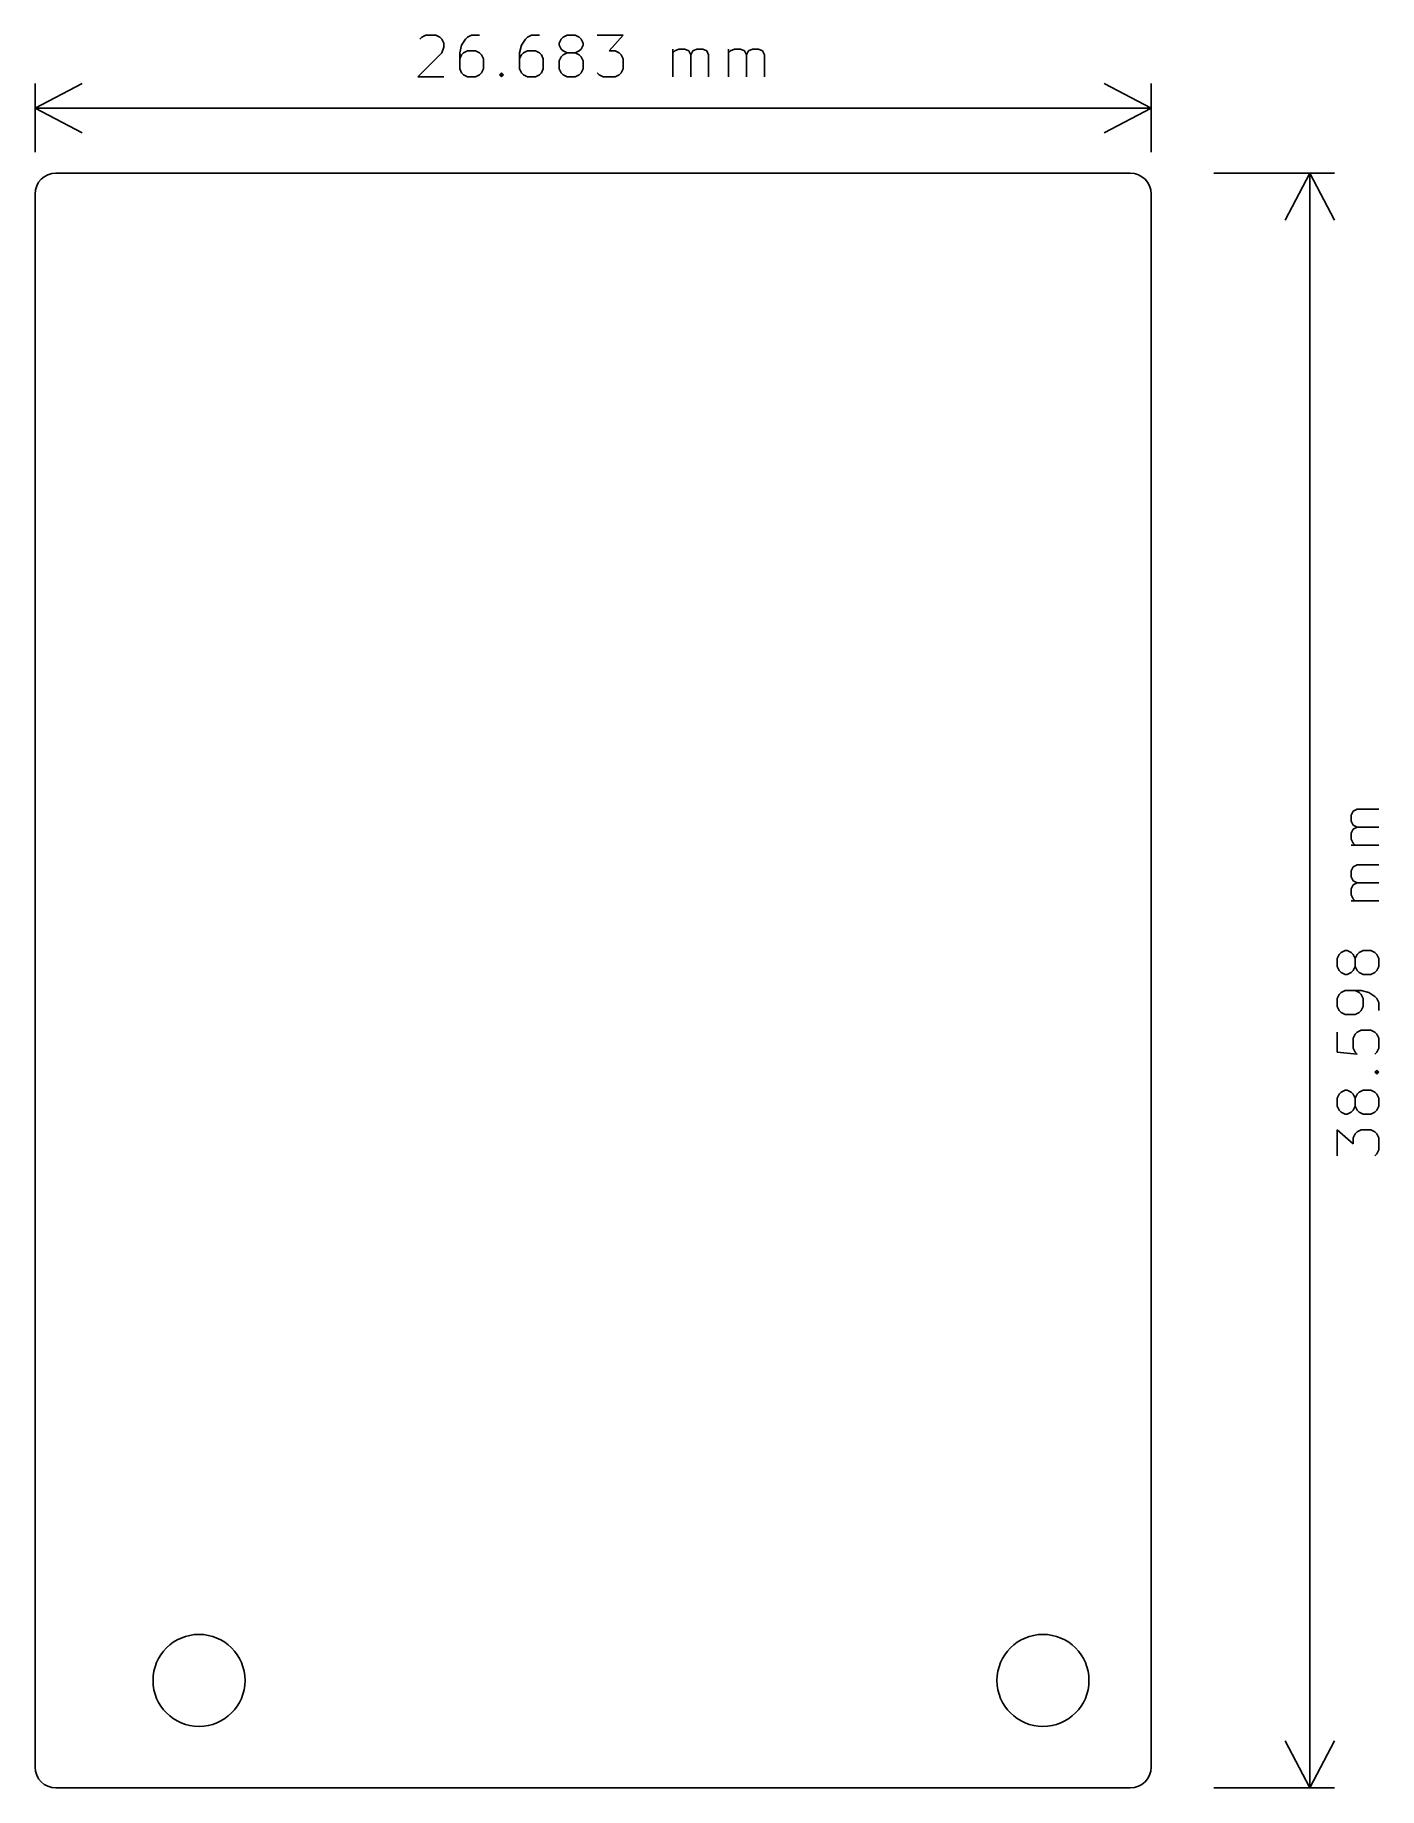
# Model space of a CAD drawing. Extents: x -30.3 to 1.8, y -53.7 to -11.8.
import ezdxf

# ---------------------------------------------------------------- set-up
doc = ezdxf.new("R2010")
doc.units = 0
doc.layers.add('BLACK', color=7, linetype='CONTINUOUS')

msp = doc.modelspace()

# ---------------------------------------------------------------- linework, layer by layer
at = {"layer": 'BLACK', "linetype": 'CONTINUOUS'}
for p, q in [((-21.1164, -11.8576), (-21.0687, -11.81)), ((-21.0687, -11.81), (-20.9735, -11.7624)), ((-20.9735, -11.7624), (-20.7354, -11.7624)), ((-20.7354, -11.7624), (-20.6402, -11.81)), ((-20.6402, -11.81), (-20.5925, -11.8576)), ((-20.5925, -11.8576), (-20.5449, -11.9529)), ((-20.5449, -12.0481), (-20.5925, -12.191)), ((-20.5449, -11.9529), (-20.5449, -12.0481)), ((-20.1164, -12.0005), (-20.164, -12.191)), ((-20.0211, -11.8576), (-20.1164, -12.0005)), ((-19.9735, -12.1433), (-20.0687, -12.191)), ((-19.9735, -11.81), (-20.0211, -11.8576)), ((-19.8783, -11.7624), (-19.9735, -11.81)), ((-19.783, -12.1433), (-19.9735, -12.1433)), ((-19.6878, -11.7624), (-19.8783, -11.7624)), ((-19.6878, -12.191), (-19.783, -12.1433)), ((-18.6878, -12.0005), (-18.7354, -12.191)), ((-18.5925, -11.8576), (-18.6878, -12.0005)), ((-18.5449, -12.1433), (-18.6402, -12.191)), ((-18.5449, -11.81), (-18.5925, -11.8576)), ((-18.4497, -11.7624), (-18.5449, -11.81)), ((-18.3545, -12.1433), (-18.5449, -12.1433)), ((-18.2592, -11.7624), (-18.4497, -11.7624)), ((-18.2592, -12.191), (-18.3545, -12.1433)), ((-17.783, -11.9529), (-17.7354, -11.8576)), ((-17.783, -12.0005), (-17.783, -11.9529)), ((-17.7354, -12.0957), (-17.783, -12.0005)), ((-17.7354, -11.8576), (-17.6878, -11.81)), ((-17.6878, -12.1433), (-17.7354, -12.0957)), ((-17.6878, -11.81), (-17.5925, -11.7624)), ((-17.5925, -12.191), (-17.6878, -12.1433)), ((-17.5925, -11.7624), (-17.4021, -11.7624)), ((-17.4021, -11.7624), (-17.3068, -11.81)), ((-17.3068, -12.1433), (-17.4021, -12.191)), ((-17.3068, -11.81), (-17.2592, -11.8576)), ((-17.2592, -12.0957), (-17.3068, -12.1433)), ((-17.2592, -11.8576), (-17.2116, -11.9529)), ((-17.2116, -12.0005), (-17.2592, -12.0957)), ((-17.2116, -11.9529), (-17.2116, -12.0005)), ((-16.8783, -11.7624), (-16.2592, -11.7624)), ((-16.2592, -11.7624), (-16.5925, -12.1433)), ((-16.5925, -12.1433), (-16.4497, -12.1433)), ((-16.4497, -12.1433), (-16.3545, -12.191)), ((-15.0687, -12.7624), (-15.0687, -12.0957)), ((-15.0687, -12.191), (-15.0211, -12.1433)), ((-15.0211, -12.1433), (-14.9259, -12.0957)), ((-14.9259, -12.0957), (-14.783, -12.0957)), ((-14.783, -12.0957), (-14.6878, -12.1433)), ((-14.6878, -12.1433), (-14.6402, -12.2386)), ((-14.6402, -12.2386), (-14.5925, -12.1433)), ((-14.5925, -12.1433), (-14.4973, -12.0957)), ((-14.4973, -12.0957), (-14.3545, -12.0957)), ((-14.3545, -12.0957), (-14.2592, -12.1433)), ((-14.2592, -12.1433), (-14.2116, -12.2386)), ((-13.7354, -12.7624), (-13.7354, -12.0957)), ((-13.7354, -12.191), (-13.6878, -12.1433)), ((-13.6878, -12.1433), (-13.5925, -12.0957)), ((-13.5925, -12.0957), (-13.4497, -12.0957)), ((-13.4497, -12.0957), (-13.3545, -12.1433)), ((-13.3545, -12.1433), (-13.3068, -12.2386)), ((-13.3068, -12.2386), (-13.2592, -12.1433)), ((-13.2592, -12.1433), (-13.164, -12.0957)), ((-13.164, -12.0957), (-13.0211, -12.0957)), ((-13.0211, -12.0957), (-12.9259, -12.1433)), ((-12.9259, -12.1433), (-12.8783, -12.2386)), ((-20.5925, -12.191), (-21.164, -12.7624)), ((-20.164, -12.191), (-20.164, -12.5719)), ((-20.1164, -12.2386), (-20.164, -12.3338)), ((-20.0687, -12.191), (-20.1164, -12.2386)), ((-19.6402, -12.2386), (-19.6878, -12.191)), ((-19.5925, -12.3338), (-19.6402, -12.2386)), ((-19.5925, -12.5719), (-19.5925, -12.3338)), ((-18.7354, -12.191), (-18.7354, -12.5719)), ((-18.6878, -12.2386), (-18.7354, -12.3338)), ((-18.6402, -12.191), (-18.6878, -12.2386)), ((-18.2116, -12.2386), (-18.2592, -12.191)), ((-18.164, -12.3338), (-18.2116, -12.2386)), ((-18.164, -12.5719), (-18.164, -12.3338)), ((-17.7354, -12.2862), (-17.783, -12.3814)), ((-17.783, -12.3814), (-17.783, -12.5719)), ((-17.6878, -12.2386), (-17.7354, -12.2862)), ((-17.5925, -12.191), (-17.6878, -12.2386)), ((-17.4021, -12.191), (-17.5925, -12.191)), ((-17.3068, -12.2386), (-17.4021, -12.191)), ((-17.2592, -12.2862), (-17.3068, -12.2386)), ((-17.2116, -12.3814), (-17.2592, -12.2862)), ((-17.2116, -12.5719), (-17.2116, -12.3814)), ((-16.3545, -12.191), (-16.3068, -12.2386)), ((-16.3068, -12.2386), (-16.2592, -12.3338)), ((-16.2592, -12.3338), (-16.2592, -12.5719)), ((-14.6402, -12.2386), (-14.6402, -12.7624)), ((-14.2116, -12.2386), (-14.2116, -12.7624)), ((-13.3068, -12.2386), (-13.3068, -12.7624)), ((-12.8783, -12.2386), (-12.8783, -12.7624)), ((-30.315, -14.562), (-30.315, -12.9236)), ((-30.315, -13.51), (-29.1885, -12.9236)), ((-21.164, -12.7624), (-20.5449, -12.7624)), ((-20.164, -12.5719), (-20.1164, -12.6671)), ((-20.1164, -12.6671), (-20.0687, -12.7148)), ((-20.0687, -12.7148), (-19.9735, -12.7624)), ((-19.9735, -12.7624), (-19.783, -12.7624)), ((-19.783, -12.7624), (-19.6878, -12.7148)), ((-19.6878, -12.7148), (-19.6402, -12.6671)), ((-19.6402, -12.6671), (-19.5925, -12.5719)), ((-19.2116, -12.7148), (-19.164, -12.6671)), ((-19.164, -12.7624), (-19.2116, -12.7148)), ((-19.164, -12.6671), (-19.1164, -12.7148)), ((-19.164, -12.6671), (-19.164, -12.7624)), ((-19.1164, -12.7148), (-19.164, -12.7624)), ((-18.7354, -12.5719), (-18.6878, -12.6671)), ((-18.6878, -12.6671), (-18.6402, -12.7148)), ((-18.6402, -12.7148), (-18.5449, -12.7624)), ((-18.5449, -12.7624), (-18.3545, -12.7624)), ((-18.3545, -12.7624), (-18.2592, -12.7148)), ((-18.2592, -12.7148), (-18.2116, -12.6671)), ((-18.2116, -12.6671), (-18.164, -12.5719)), ((-17.783, -12.5719), (-17.7354, -12.6671)), ((-17.7354, -12.6671), (-17.6878, -12.7148)), ((-17.6878, -12.7148), (-17.5925, -12.7624)), ((-17.5925, -12.7624), (-17.4021, -12.7624)), ((-17.4021, -12.7624), (-17.3068, -12.7148)), ((-17.3068, -12.7148), (-17.2592, -12.6671)), ((-17.2592, -12.6671), (-17.2116, -12.5719)), ((-16.8306, -12.7148), (-16.8783, -12.6671)), ((-16.7354, -12.7624), (-16.8306, -12.7148)), ((-16.4497, -12.7624), (-16.7354, -12.7624)), ((-16.3545, -12.7148), (-16.4497, -12.7624)), ((-16.3068, -12.6671), (-16.3545, -12.7148)), ((-16.2592, -12.5719), (-16.3068, -12.6671)), ((-3.632, -13.51), (-4.7585, -12.9236)), ((-3.632, -14.562), (-3.632, -12.9236)), ((-3.632, -13.51), (-30.315, -13.51)), ((-30.315, -13.51), (-29.1885, -14.0964)), ((-3.632, -13.51), (-4.7585, -14.0964)), ((-29.815, -15.062), (-4.132, -15.062)), ((-2.132, -15.062), (0.74642, -15.062)), ((0.16, -15.062), (-0.42642, -16.1885)), ((0.16, -53.66), (0.16, -15.062)), ((0.16, -15.062), (0.74642, -16.1885)), ((-30.315, -15.562), (-30.315, -53.16)), ((-3.632, -15.562), (-3.632, -53.16)), ((1.14571, -30.4086), (1.19333, -30.3134)), ((1.14571, -30.5515), (1.14571, -30.4086)), ((1.19333, -30.6467), (1.14571, -30.5515)), ((1.19333, -30.3134), (1.28857, -30.2658)), ((1.28857, -30.2658), (1.81238, -30.2658)), ((1.14571, -30.8372), (1.19333, -30.742)), ((1.14571, -30.98), (1.14571, -30.8372)), ((1.19333, -31.0753), (1.14571, -30.98)), ((1.28857, -30.6943), (1.19333, -30.6467)), ((1.19333, -30.742), (1.28857, -30.6943)), ((1.28857, -30.6943), (1.81238, -30.6943)), ((1.81238, -31.1229), (1.14571, -31.1229)), ((1.24095, -31.1229), (1.19333, -31.0753)), ((1.14571, -31.742), (1.19333, -31.6467)), ((1.14571, -31.8848), (1.14571, -31.742)), ((1.19333, -31.6467), (1.28857, -31.5991)), ((1.28857, -31.5991), (1.81238, -31.5991)), ((1.19333, -31.98), (1.14571, -31.8848)), ((1.14571, -32.1705), (1.19333, -32.0753)), ((1.14571, -32.3134), (1.14571, -32.1705)), ((1.28857, -32.0277), (1.19333, -31.98)), ((1.19333, -32.0753), (1.28857, -32.0277)), ((1.28857, -32.0277), (1.81238, -32.0277)), ((1.19333, -32.4086), (1.14571, -32.3134)), ((1.81238, -32.4562), (1.14571, -32.4562)), ((1.24095, -32.4562), (1.19333, -32.4086)), ((0.81238, -33.8372), (0.86, -33.742)), ((0.81238, -34.0277), (0.81238, -33.8372)), ((0.86, -33.742), (0.90762, -33.6943)), ((0.90762, -33.6943), (1.00286, -33.6467)), ((1.00286, -33.6467), (1.05048, -33.6467)), ((1.05048, -33.6467), (1.14571, -33.6943)), ((1.14571, -33.6943), (1.19333, -33.742)), ((1.19333, -33.742), (1.24095, -33.8372)), ((1.28857, -33.742), (1.24095, -33.8372)), ((1.24095, -33.8372), (1.24095, -34.0277)), ((1.33619, -33.6943), (1.28857, -33.742)), ((1.43143, -33.6467), (1.33619, -33.6943)), ((1.6219, -33.6467), (1.43143, -33.6467)), ((1.71714, -33.6943), (1.6219, -33.6467)), ((1.76476, -33.742), (1.71714, -33.6943)), ((1.81238, -33.8372), (1.76476, -33.742)), ((1.81238, -34.0277), (1.81238, -33.8372)), ((0.86, -34.1229), (0.81238, -34.0277)), ((0.90762, -34.1705), (0.86, -34.1229)), ((1.00286, -34.2181), (0.90762, -34.1705)), ((1.05048, -34.2181), (1.00286, -34.2181)), ((1.14571, -34.1705), (1.05048, -34.2181)), ((1.19333, -34.1229), (1.14571, -34.1705)), ((1.24095, -34.0277), (1.19333, -34.1229)), ((1.24095, -34.0277), (1.28857, -34.1229)), ((1.28857, -34.1229), (1.33619, -34.1705)), ((1.33619, -34.1705), (1.43143, -34.2181)), ((1.43143, -34.2181), (1.6219, -34.2181)), ((1.6219, -34.2181), (1.71714, -34.1705)), ((1.71714, -34.1705), (1.76476, -34.1229)), ((1.76476, -34.1229), (1.81238, -34.0277)), ((0.86, -34.6943), (0.81238, -34.7896)), ((0.90762, -34.6467), (0.86, -34.6943)), ((1.00286, -34.5991), (0.90762, -34.6467)), ((1.38381, -34.5991), (1.00286, -34.5991)), ((1.33619, -34.6467), (1.24095, -34.5991)), ((1.38381, -34.6943), (1.33619, -34.6467)), ((1.57428, -34.6467), (1.38381, -34.5991)), ((1.43143, -34.7896), (1.38381, -34.6943)), ((1.71714, -34.742), (1.57428, -34.6467)), ((1.76476, -34.7896), (1.71714, -34.742)), ((0.81238, -34.7896), (0.81238, -34.98)), ((0.81238, -34.98), (0.86, -35.0753)), ((0.86, -35.0753), (0.90762, -35.1229)), ((0.90762, -35.1229), (1.00286, -35.1705)), ((1.00286, -35.1705), (1.24095, -35.1705)), ((1.24095, -35.1705), (1.33619, -35.1229)), ((1.33619, -35.1229), (1.38381, -35.0753)), ((1.38381, -35.0753), (1.43143, -34.98)), ((1.43143, -34.98), (1.43143, -34.7896)), ((1.81238, -34.8848), (1.76476, -34.7896)), ((1.81238, -35.0753), (1.81238, -34.8848)), ((0.81238, -35.5991), (0.81238, -36.0753)), ((1.24095, -35.6467), (1.28857, -35.5991)), ((1.28857, -35.5991), (1.38381, -35.5515)), ((1.38381, -35.5515), (1.6219, -35.5515)), ((1.6219, -35.5515), (1.71714, -35.5991)), ((1.71714, -35.5991), (1.76476, -35.6467)), ((1.19333, -35.742), (1.24095, -35.6467)), ((1.19333, -35.98), (1.19333, -35.742)), ((1.24095, -36.0753), (1.19333, -35.98)), ((1.76476, -35.6467), (1.81238, -35.742)), ((1.81238, -35.98), (1.76476, -36.0753)), ((1.81238, -35.742), (1.81238, -35.98)), ((0.81238, -36.0753), (1.28857, -36.1229)), ((1.28857, -36.1229), (1.24095, -36.0753)), ((1.76476, -36.0753), (1.71714, -36.1229)), ((1.71714, -36.5515), (1.76476, -36.5039)), ((1.76476, -36.5991), (1.71714, -36.5515)), ((1.71714, -36.5515), (1.81238, -36.5515)), ((1.76476, -36.5039), (1.81238, -36.5515)), ((1.81238, -36.5515), (1.76476, -36.5991)), ((0.81238, -37.1705), (0.86, -37.0753)), ((0.81238, -37.361), (0.81238, -37.1705)), ((0.86, -37.0753), (0.90762, -37.0277)), ((0.90762, -37.0277), (1.00286, -36.98)), ((1.00286, -36.98), (1.05048, -36.98)), ((1.05048, -36.98), (1.14571, -37.0277)), ((1.14571, -37.0277), (1.19333, -37.0753)), ((1.19333, -37.0753), (1.24095, -37.1705)), ((1.28857, -37.0753), (1.24095, -37.1705)), ((1.24095, -37.1705), (1.24095, -37.361)), ((1.33619, -37.0277), (1.28857, -37.0753)), ((1.43143, -36.98), (1.33619, -37.0277)), ((1.6219, -36.98), (1.43143, -36.98)), ((1.71714, -37.0277), (1.6219, -36.98)), ((1.76476, -37.0753), (1.71714, -37.0277)), ((1.81238, -37.1705), (1.76476, -37.0753)), ((1.81238, -37.361), (1.81238, -37.1705)), ((0.86, -37.4562), (0.81238, -37.361)), ((0.90762, -37.5039), (0.86, -37.4562)), ((1.00286, -37.5515), (0.90762, -37.5039)), ((1.05048, -37.5515), (1.00286, -37.5515)), ((1.14571, -37.5039), (1.05048, -37.5515)), ((1.19333, -37.4562), (1.14571, -37.5039)), ((1.24095, -37.361), (1.19333, -37.4562)), ((1.24095, -37.361), (1.28857, -37.4562)), ((1.28857, -37.4562), (1.33619, -37.5039)), ((1.33619, -37.5039), (1.43143, -37.5515)), ((1.43143, -37.5515), (1.6219, -37.5515)), ((1.6219, -37.5515), (1.71714, -37.5039)), ((1.71714, -37.5039), (1.76476, -37.4562)), ((1.76476, -37.4562), (1.81238, -37.361)), ((0.81238, -38.5515), (0.81238, -37.9324)), ((0.81238, -37.9324), (1.19333, -38.2658)), ((1.19333, -38.1229), (1.24095, -38.0277)), ((1.19333, -38.2658), (1.19333, -38.1229)), ((1.24095, -38.0277), (1.28857, -37.98)), ((1.28857, -37.98), (1.38381, -37.9324)), ((1.38381, -37.9324), (1.6219, -37.9324)), ((1.6219, -37.9324), (1.71714, -37.98)), ((1.71714, -37.98), (1.76476, -38.0277)), ((1.76476, -38.0277), (1.81238, -38.1229)), ((1.81238, -38.1229), (1.81238, -38.4086)), ((1.76476, -38.5039), (1.71714, -38.5515)), ((1.81238, -38.4086), (1.76476, -38.5039)), ((0.16, -53.66), (-0.42642, -52.5335)), ((0.16, -53.66), (0.74642, -52.5335)), ((-4.132, -53.66), (-29.815, -53.66)), ((-2.132, -53.66), (0.74642, -53.66))]:
    msp.add_line(p, q, dxfattribs=at)
at = {"layer": 'BLACK'}
for centre in [(-26.395, -51.09), (-6.22, -51.09)]:
    msp.add_circle(centre, 1.1, dxfattribs=at)
for centre, start, end in [((-29.815, -15.562), 90, 180), ((-4.132, -15.562), 0, 90), ((-29.815, -53.16), 180, 270), ((-4.132, -53.16), -90, 0)]:
    msp.add_arc(centre, 0.5, start, end, dxfattribs=at)

doc.saveas('drawing.dxf')
